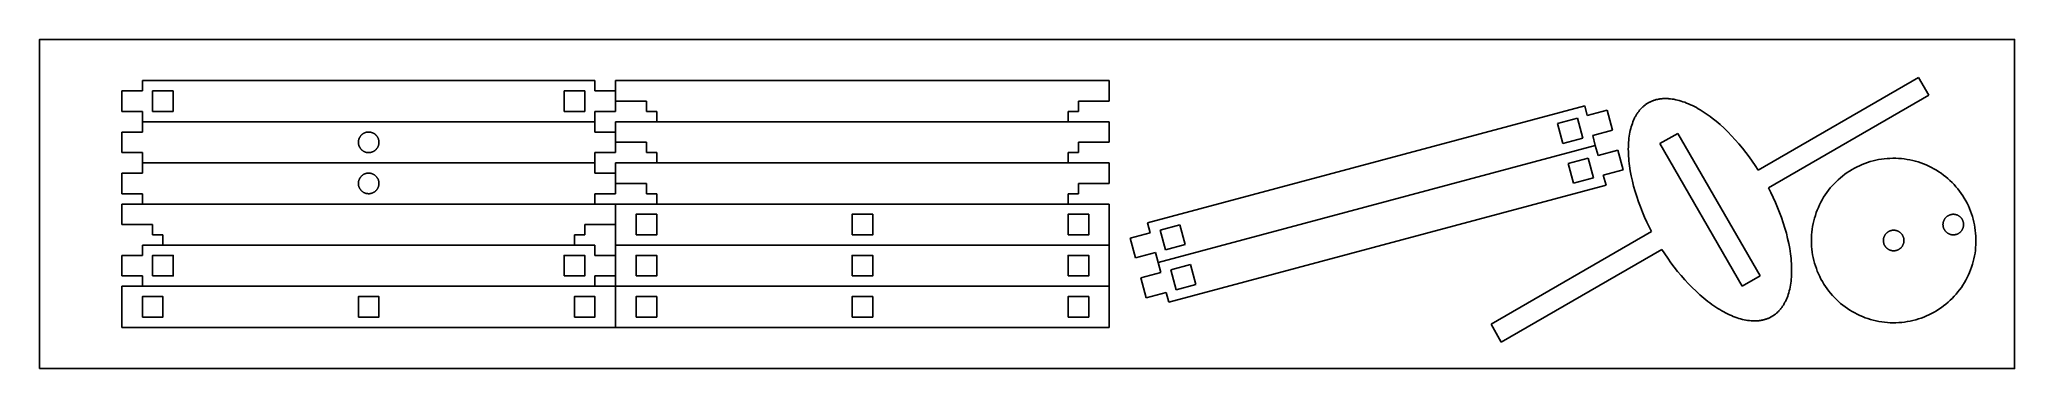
# Model space of a CAD drawing. Header units: inches. Extents: x 0 to 24, y 0 to 4.
import ezdxf

# ---------------------------------------------------------------- set-up
doc = ezdxf.new("R2010")
doc.units = ezdxf.units.IN
doc.header["$MEASUREMENT"] = 0
doc.layers.add('blank', color=7, linetype='Continuous', true_color=0x000000)
doc.layers.add('solid3$lazer', color=7, linetype='Continuous', true_color=0x000000)

msp = doc.modelspace()

# ---------------------------------------------------------------- linework, layer by layer
at = {"layer": 'blank'}
msp.add_lwpolyline([(0, 0), (24, 0), (24, 4), (0, 4)], close=True, dxfattribs=at)
for points in [[(7, 3.5), (7, 3.25)], [(7, 2.875), (7, 3)], [(13.594, 1.288), (18.906, 2.712)], [(18.906, 2.712), (18.939, 2.591)], [(18.939, 2.591), (19.18, 2.656)], [(19.18, 2.656), (19.245, 2.414)], [(7, 2.5), (7, 2.375)], [(19.245, 2.414), (19.003, 2.35)], [(19.036, 2.229), (13.723, 0.805)], [(19.003, 2.35), (19.036, 2.229)], [(7, 2), (7, 1.5)], [(7, 1.5), (7, 1)], [(13.626, 1.168), (13.594, 1.288)], [(13.385, 1.103), (13.626, 1.168)], [(13.449, 0.861), (13.385, 1.103)], [(13.691, 0.926), (13.449, 0.861)], [(13.723, 0.805), (13.691, 0.926)]]:
    msp.add_lwpolyline(points, dxfattribs=at)
at = {"layer": 'solid3$lazer'}
for points in [[(1, 3.375), (1, 3.125)], [(1.25, 3.375), (1, 3.375)], [(1.25, 3.5), (1.25, 3.375)], [(6.75, 3.5), (1.25, 3.5)], [(1.375, 3.375), (1.375, 3.125)], [(1.625, 3.375), (1.375, 3.375)], [(1.625, 3.125), (1.625, 3.375)], [(6.375, 3.375), (6.375, 3.125)], [(6.625, 3.375), (6.375, 3.375)], [(6.625, 3.125), (6.625, 3.375)], [(6.75, 3.375), (6.75, 3.5)], [(7, 3.375), (6.75, 3.375)], [(13, 3.5), (7, 3.5)], [(7, 3.125), (7, 3.375)], [(13, 3.25), (13, 3.5)], [(22.835, 3.538), (20.885, 2.413)], [(22.96, 3.322), (22.835, 3.538)], [(1, 3.125), (1.25, 3.125)], [(1.25, 3.125), (1.25, 3)], [(1.375, 3.125), (1.625, 3.125)], [(6.375, 3.125), (6.625, 3.125)], [(6.75, 3.125), (7, 3.125)], [(6.75, 3), (6.75, 3.125)], [(7, 3.25), (7.375, 3.25)], [(7.375, 3.25), (7.375, 3.125)], [(7.375, 3.125), (7.5, 3.125)], [(7.5, 3.125), (7.5, 3)], [(12.5, 3.125), (12.625, 3.125)], [(12.5, 3), (12.5, 3.125)], [(12.625, 3.25), (13, 3.25)], [(12.625, 3.125), (12.625, 3.25)], [(18.777, 3.195), (13.464, 1.771)], [(18.809, 3.074), (18.777, 3.195)], [(19.051, 3.139), (18.809, 3.074)], [(19.115, 2.897), (19.051, 3.139)], [(20.885, 2.413), (20.85, 2.467), (20.813, 2.521), (20.775, 2.575), (20.735, 2.628), (20.694, 2.68), (20.651, 2.731), (20.607, 2.781), (20.562, 2.83), (20.516, 2.877), (20.47, 2.922), (20.422, 2.965), (20.374, 3.006), (20.326, 3.044), (20.302, 3.063), (20.278, 3.08), (20.254, 3.097), (20.23, 3.113), (20.205, 3.129), (20.181, 3.144), (20.157, 3.158), (20.134, 3.172), (20.11, 3.184), (20.086, 3.196), (20.063, 3.207), (20.039, 3.218), (20.016, 3.227), (19.994, 3.236), (19.971, 3.244), (19.949, 3.251), (19.927, 3.258), (19.905, 3.263), (19.884, 3.268), (19.862, 3.273), (19.842, 3.276), (19.821, 3.279), (19.801, 3.28), (19.791, 3.281), (19.782, 3.282), (19.772, 3.282), (19.762, 3.282), (19.753, 3.282), (19.743, 3.282), (19.734, 3.282), (19.725, 3.281), (19.716, 3.28), (19.707, 3.279), (19.698, 3.278), (19.689, 3.277), (19.68, 3.276), (19.672, 3.274), (19.663, 3.272), (19.655, 3.271), (19.647, 3.269), (19.639, 3.266), (19.631, 3.264), (19.623, 3.262), (19.615, 3.259), (19.607, 3.256), (19.6, 3.253), (19.592, 3.25), (19.585, 3.247), (19.577, 3.244), (19.57, 3.24), (19.563, 3.237), (19.556, 3.233), (19.55, 3.229), (19.543, 3.225), (19.536, 3.221), (19.529, 3.217), (19.523, 3.212), (19.516, 3.208), (19.51, 3.203), (19.504, 3.198), (19.497, 3.193), (19.491, 3.187), (19.485, 3.182), (19.479, 3.176), (19.473, 3.171), (19.467, 3.165), (19.461, 3.158), (19.455, 3.152), (19.449, 3.146), (19.444, 3.139), (19.438, 3.132), (19.433, 3.125), (19.427, 3.118), (19.422, 3.111), (19.417, 3.103), (19.412, 3.096), (19.407, 3.088), (19.402, 3.08), (19.397, 3.071), (19.393, 3.063), (19.388, 3.055), (19.384, 3.046), (19.379, 3.037), (19.371, 3.019), (19.363, 3), (19.356, 2.98), (19.349, 2.96), (19.342, 2.939), (19.336, 2.917), (19.331, 2.895), (19.326, 2.872), (19.322, 2.848), (19.318, 2.824), (19.315, 2.799), (19.312, 2.774), (19.31, 2.748), (19.309, 2.722), (19.308, 2.695), (19.307, 2.667), (19.308, 2.64), (19.309, 2.611), (19.31, 2.583), (19.312, 2.554), (19.315, 2.524), (19.318, 2.494), (19.322, 2.464), (19.331, 2.403), (19.342, 2.341), (19.356, 2.279), (19.372, 2.216), (19.39, 2.153), (19.409, 2.09), (19.431, 2.027), (19.454, 1.964), (19.479, 1.902), (19.505, 1.841), (19.532, 1.781), (19.56, 1.722), (19.59, 1.665)], [(21.01, 2.196), (22.96, 3.322)], [(6.75, 3), (1.25, 3)], [(1.25, 3), (1.25, 2.875)], [(6.75, 2.875), (6.75, 3)], [(13, 3), (7, 3)], [(13, 2.75), (13, 3)], [(18.688, 3.042), (18.447, 2.977)], [(18.447, 2.977), (18.512, 2.735)], [(18.753, 2.8), (18.688, 3.042)], [(18.874, 2.832), (19.115, 2.897)], [(1.25, 2.875), (1, 2.875)], [(1, 2.875), (1, 2.625)], [(7, 2.875), (6.75, 2.875)], [(7, 2.625), (7, 2.875)], [(7, 2.75), (7.375, 2.75)], [(7.375, 2.75), (7.375, 2.625)], [(12.625, 2.75), (13, 2.75)], [(12.625, 2.625), (12.625, 2.75)], [(18.512, 2.735), (18.753, 2.8)], [(18.906, 2.712), (18.874, 2.832)], [(19.691, 2.734), (19.908, 2.859)], [(20.691, 1.002), (19.691, 2.734)], [(19.908, 2.859), (20.908, 1.127)], [(1, 2.625), (1.25, 2.625)], [(1.25, 2.625), (1.25, 2.5)], [(6.75, 2.5), (1.25, 2.5)], [(1.25, 2.5), (1.25, 2.375)], [(6.75, 2.5), (6.75, 2.625)], [(6.75, 2.625), (7, 2.625)], [(6.75, 2.375), (6.75, 2.5)], [(13, 2.5), (7, 2.5)], [(7.375, 2.625), (7.5, 2.625)], [(7.5, 2.625), (7.5, 2.5)], [(12.5, 2.625), (12.625, 2.625)], [(12.5, 2.5), (12.5, 2.625)], [(13, 2.25), (13, 2.5)], [(18.818, 2.559), (18.576, 2.494)], [(18.576, 2.494), (18.641, 2.252)], [(18.883, 2.317), (18.818, 2.559)], [(1.25, 2.375), (1, 2.375)], [(1, 2.375), (1, 2.125)], [(7, 2.375), (6.75, 2.375)], [(7, 2.125), (7, 2.375)], [(7, 2.25), (7.375, 2.25)], [(7.375, 2.25), (7.375, 2.125)], [(12.625, 2.25), (13, 2.25)], [(12.625, 2.125), (12.625, 2.25)], [(18.641, 2.252), (18.883, 2.317)], [(19.715, 1.448), (19.75, 1.394), (19.787, 1.34), (19.825, 1.286), (19.865, 1.233), (19.906, 1.181), (19.949, 1.129), (19.993, 1.079), (20.038, 1.031), (20.083, 0.984), (20.13, 0.939), (20.177, 0.896), (20.225, 0.855), (20.273, 0.816), (20.297, 0.798), (20.322, 0.78), (20.346, 0.763), (20.37, 0.747), (20.394, 0.731), (20.418, 0.716), (20.442, 0.702), (20.466, 0.689), (20.49, 0.676), (20.513, 0.664), (20.537, 0.653), (20.56, 0.643), (20.583, 0.633), (20.606, 0.624), (20.628, 0.616), (20.65, 0.609), (20.672, 0.602), (20.694, 0.597), (20.716, 0.592), (20.737, 0.588), (20.757, 0.584), (20.778, 0.582), (20.798, 0.58), (20.808, 0.579), (20.818, 0.578), (20.827, 0.578), (20.837, 0.578), (20.846, 0.578), (20.856, 0.578), (20.865, 0.579), (20.874, 0.579), (20.883, 0.58), (20.892, 0.581), (20.901, 0.582), (20.91, 0.583), (20.919, 0.584), (20.927, 0.586), (20.936, 0.588), (20.944, 0.59), (20.952, 0.592), (20.96, 0.594), (20.968, 0.596), (20.976, 0.599), (20.984, 0.601), (20.992, 0.604), (20.999, 0.607), (21.007, 0.61), (21.014, 0.613), (21.022, 0.616), (21.029, 0.62), (21.036, 0.623), (21.043, 0.627), (21.05, 0.631), (21.056, 0.635), (21.063, 0.639), (21.07, 0.643), (21.076, 0.648), (21.083, 0.653), (21.089, 0.657), (21.095, 0.662), (21.102, 0.667), (21.108, 0.673), (21.114, 0.678), (21.12, 0.684), (21.126, 0.69), (21.132, 0.695), (21.138, 0.702), (21.144, 0.708), (21.15, 0.714), (21.155, 0.721), (21.161, 0.728), (21.166, 0.735), (21.172, 0.742), (21.177, 0.749), (21.182, 0.757), (21.187, 0.765), (21.192, 0.772), (21.197, 0.78), (21.202, 0.789), (21.207, 0.797), (21.211, 0.806), (21.216, 0.814), (21.22, 0.823), (21.228, 0.842), (21.236, 0.861), (21.244, 0.88), (21.251, 0.901), (21.257, 0.922), (21.263, 0.943), (21.268, 0.966), (21.273, 0.989), (21.278, 1.012), (21.281, 1.036), (21.285, 1.061), (21.287, 1.086), (21.289, 1.112), (21.291, 1.139), (21.292, 1.166), (21.292, 1.193), (21.292, 1.221), (21.291, 1.249), (21.289, 1.278), (21.287, 1.307), (21.285, 1.336), (21.282, 1.366), (21.278, 1.396), (21.269, 1.457), (21.257, 1.519), (21.243, 1.582), (21.228, 1.645), (21.21, 1.708), (21.19, 1.771), (21.169, 1.834), (21.146, 1.896), (21.121, 1.958), (21.095, 2.019), (21.068, 2.079), (21.04, 2.138), (21.01, 2.196)], [(1, 2.125), (1.25, 2.125)], [(1, 2), (7, 2)], [(1, 1.75), (1, 2)], [(1.25, 2.125), (1.25, 2)], [(6.75, 2), (6.75, 2.125)], [(6.75, 2.125), (7, 2.125)], [(13, 2), (7, 2)], [(7.375, 2.125), (7.5, 2.125)], [(7.5, 2.125), (7.5, 2)], [(12.5, 2.125), (12.625, 2.125)], [(12.5, 2), (12.5, 2.125)], [(13, 1.5), (13, 2)], [(1.375, 1.75), (1, 1.75)], [(1.375, 1.625), (1.375, 1.75)], [(6.625, 1.75), (6.625, 1.625)], [(7, 1.75), (6.625, 1.75)], [(13.464, 1.771), (13.497, 1.65)], [(13.859, 1.748), (13.617, 1.683)], [(13.617, 1.683), (13.682, 1.441)], [(13.924, 1.506), (13.859, 1.748)], [(1.25, 1.5), (1.25, 1.375)], [(6.75, 1.5), (1.25, 1.5)], [(1.5, 1.625), (1.375, 1.625)], [(1.5, 1.5), (1.5, 1.625)], [(6.5, 1.625), (6.5, 1.5)], [(6.625, 1.625), (6.5, 1.625)], [(6.75, 1.375), (6.75, 1.5)], [(13, 1.5), (7, 1.5)], [(13, 1), (13, 1.5)], [(13.497, 1.65), (13.255, 1.586)], [(13.255, 1.586), (13.32, 1.344)], [(13.682, 1.441), (13.924, 1.506)], [(19.59, 1.665), (17.639, 0.538)], [(17.764, 0.322), (19.715, 1.448)], [(1, 1.375), (1, 1.125)], [(1.25, 1.375), (1, 1.375)], [(7, 1.375), (6.75, 1.375)], [(13.32, 1.344), (13.561, 1.409)], [(13.561, 1.409), (13.594, 1.288)], [(13.988, 1.265), (13.747, 1.2)], [(14.053, 1.023), (13.988, 1.265)], [(1, 1.125), (1.25, 1.125)], [(1, 1), (1, 0.5)], [(7, 1), (1, 1)], [(1.25, 1.125), (1.25, 1)], [(6.75, 1.125), (7, 1.125)], [(6.75, 1), (6.75, 1.125)], [(13, 1), (7, 1)], [(7, 0.5), (7, 1)], [(13, 0.5), (13, 1)], [(13.747, 1.2), (13.812, 0.958)], [(13.812, 0.958), (14.053, 1.023)], [(20.908, 1.127), (20.691, 1.002)], [(1, 0.5), (7, 0.5)], [(7, 0.5), (13, 0.5)], [(17.639, 0.538), (17.764, 0.322)]]:
    msp.add_lwpolyline(points, dxfattribs=at)
for points in [[(4.125, 2.75), (4.125, 2.754), (4.125, 2.759), (4.124, 2.763), (4.124, 2.767), (4.123, 2.772), (4.122, 2.776), (4.121, 2.78), (4.12, 2.784), (4.119, 2.788), (4.118, 2.793), (4.116, 2.797), (4.114, 2.801), (4.112, 2.805), (4.111, 2.808), (4.108, 2.812), (4.106, 2.816), (4.104, 2.82), (4.101, 2.823), (4.099, 2.827), (4.096, 2.83), (4.093, 2.833), (4.09, 2.836), (4.087, 2.84), (4.084, 2.843), (4.081, 2.845), (4.077, 2.848), (4.074, 2.851), (4.07, 2.853), (4.067, 2.856), (4.063, 2.858), (4.059, 2.86), (4.055, 2.862), (4.052, 2.864), (4.048, 2.866), (4.044, 2.867), (4.039, 2.869), (4.035, 2.87), (4.031, 2.871), (4.027, 2.872), (4.023, 2.873), (4.018, 2.874), (4.014, 2.874), (4.01, 2.875), (4.005, 2.875), (4.001, 2.875), (3.997, 2.875), (3.992, 2.875), (3.988, 2.874), (3.984, 2.874), (3.979, 2.873), (3.975, 2.873), (3.971, 2.872), (3.967, 2.871), (3.963, 2.869), (3.958, 2.868), (3.954, 2.866), (3.95, 2.865), (3.946, 2.863), (3.943, 2.861), (3.939, 2.859), (3.935, 2.857), (3.931, 2.854), (3.928, 2.852), (3.924, 2.849), (3.921, 2.847), (3.918, 2.844), (3.914, 2.841), (3.911, 2.838), (3.908, 2.835), (3.905, 2.832), (3.903, 2.828), (3.9, 2.825), (3.897, 2.821), (3.895, 2.818), (3.893, 2.814), (3.891, 2.81), (3.888, 2.806), (3.887, 2.803), (3.885, 2.799), (3.883, 2.795), (3.882, 2.79), (3.88, 2.786), (3.879, 2.782), (3.878, 2.778), (3.877, 2.774), (3.877, 2.769), (3.876, 2.765), (3.875, 2.761), (3.875, 2.757), (3.875, 2.752), (3.875, 2.748), (3.875, 2.743), (3.875, 2.739), (3.876, 2.735), (3.877, 2.731), (3.877, 2.726), (3.878, 2.722), (3.879, 2.718), (3.88, 2.714), (3.882, 2.71), (3.883, 2.705), (3.885, 2.701), (3.887, 2.697), (3.888, 2.694), (3.891, 2.69), (3.893, 2.686), (3.895, 2.682), (3.897, 2.679), (3.9, 2.675), (3.903, 2.672), (3.905, 2.668), (3.908, 2.665), (3.911, 2.662), (3.914, 2.659), (3.918, 2.656), (3.921, 2.653), (3.924, 2.651), (3.928, 2.648), (3.931, 2.646), (3.935, 2.643), (3.939, 2.641), (3.943, 2.639), (3.946, 2.637), (3.95, 2.635), (3.954, 2.634), (3.958, 2.632), (3.963, 2.631), (3.967, 2.629), (3.971, 2.628), (3.975, 2.627), (3.979, 2.627), (3.984, 2.626), (3.988, 2.626), (3.992, 2.625), (3.997, 2.625), (4.001, 2.625), (4.005, 2.625), (4.01, 2.625), (4.014, 2.626), (4.018, 2.626), (4.023, 2.627), (4.027, 2.628), (4.031, 2.629), (4.035, 2.63), (4.039, 2.631), (4.044, 2.633), (4.048, 2.634), (4.052, 2.636), (4.055, 2.638), (4.059, 2.64), (4.063, 2.642), (4.067, 2.644), (4.07, 2.647), (4.074, 2.649), (4.077, 2.652), (4.081, 2.655), (4.084, 2.657), (4.087, 2.66), (4.09, 2.664), (4.093, 2.667), (4.096, 2.67), (4.099, 2.673), (4.101, 2.677), (4.104, 2.68), (4.106, 2.684), (4.108, 2.688), (4.111, 2.692), (4.112, 2.695), (4.114, 2.699), (4.116, 2.703), (4.118, 2.707), (4.119, 2.712), (4.12, 2.716), (4.121, 2.72), (4.122, 2.724), (4.123, 2.728), (4.124, 2.733), (4.124, 2.737), (4.125, 2.741), (4.125, 2.746)], [(23.498, 1.815), (23.488, 1.848), (23.477, 1.881), (23.466, 1.914), (23.453, 1.946), (23.439, 1.978), (23.423, 2.009), (23.407, 2.04), (23.39, 2.07), (23.371, 2.099), (23.352, 2.128), (23.332, 2.156), (23.31, 2.184), (23.288, 2.21), (23.265, 2.236), (23.241, 2.261), (23.216, 2.285), (23.19, 2.309), (23.164, 2.331), (23.137, 2.352), (23.109, 2.373), (23.08, 2.392), (23.051, 2.411), (23.021, 2.428), (22.99, 2.445), (22.959, 2.46), (22.927, 2.475), (22.895, 2.488), (22.863, 2.5), (22.83, 2.511), (22.796, 2.52), (22.763, 2.529), (22.729, 2.536), (22.695, 2.543), (22.66, 2.548), (22.626, 2.552), (22.591, 2.554), (22.556, 2.556), (22.522, 2.556), (22.487, 2.555), (22.452, 2.553), (22.418, 2.55), (22.383, 2.545), (22.349, 2.539), (22.315, 2.532), (22.281, 2.524), (22.248, 2.515), (22.215, 2.504), (22.182, 2.493), (22.15, 2.48), (22.118, 2.466), (22.087, 2.451), (22.056, 2.435), (22.026, 2.418), (21.996, 2.4), (21.967, 2.381), (21.939, 2.361), (21.911, 2.34), (21.884, 2.318), (21.858, 2.295), (21.833, 2.271), (21.809, 2.247), (21.785, 2.221), (21.762, 2.195), (21.741, 2.168), (21.72, 2.14), (21.7, 2.111), (21.681, 2.082), (21.664, 2.052), (21.647, 2.022), (21.631, 1.991), (21.617, 1.959), (21.603, 1.927), (21.591, 1.895), (21.58, 1.862), (21.57, 1.829), (21.561, 1.795), (21.553, 1.761), (21.547, 1.727), (21.541, 1.693), (21.537, 1.659), (21.534, 1.624), (21.532, 1.589), (21.532, 1.555), (21.532, 1.52), (21.534, 1.485), (21.537, 1.451), (21.542, 1.416), (21.547, 1.382), (21.554, 1.348), (21.562, 1.314), (21.571, 1.28), (21.581, 1.247), (21.592, 1.214), (21.604, 1.182), (21.618, 1.15), (21.633, 1.119), (21.648, 1.088), (21.665, 1.057), (21.683, 1.027), (21.702, 0.998), (21.722, 0.97), (21.742, 0.942), (21.764, 0.915), (21.787, 0.889), (21.811, 0.863), (21.835, 0.839), (21.86, 0.815), (21.886, 0.792), (21.913, 0.77), (21.941, 0.749), (21.969, 0.729), (21.998, 0.71), (22.028, 0.692), (22.058, 0.675), (22.089, 0.659), (22.121, 0.644), (22.153, 0.631), (22.185, 0.618), (22.218, 0.607), (22.251, 0.596), (22.284, 0.587), (22.318, 0.579), (22.352, 0.572), (22.386, 0.567), (22.421, 0.562), (22.455, 0.559), (22.49, 0.557), (22.525, 0.556), (22.559, 0.556), (22.594, 0.558), (22.629, 0.561), (22.663, 0.565), (22.697, 0.57), (22.732, 0.576), (22.765, 0.584), (22.799, 0.592), (22.832, 0.602), (22.865, 0.613), (22.898, 0.625), (22.93, 0.639), (22.961, 0.653), (22.993, 0.668), (23.023, 0.685), (23.053, 0.703), (23.082, 0.721), (23.111, 0.741), (23.139, 0.761), (23.166, 0.783), (23.193, 0.805), (23.218, 0.829), (23.243, 0.853), (23.267, 0.878), (23.29, 0.904), (23.312, 0.931), (23.333, 0.958), (23.354, 0.986), (23.373, 1.015), (23.391, 1.045), (23.409, 1.075), (23.425, 1.106), (23.44, 1.137), (23.454, 1.169), (23.467, 1.201), (23.478, 1.234), (23.489, 1.267), (23.499, 1.3), (23.507, 1.334), (23.514, 1.368), (23.52, 1.402), (23.525, 1.436), (23.528, 1.471), (23.531, 1.505), (23.532, 1.54), (23.532, 1.575), (23.53, 1.61), (23.528, 1.644), (23.524, 1.679), (23.519, 1.713), (23.513, 1.747), (23.506, 1.781)], [(4.125, 2.25), (4.125, 2.254), (4.125, 2.259), (4.124, 2.263), (4.124, 2.267), (4.123, 2.272), (4.122, 2.276), (4.121, 2.28), (4.12, 2.284), (4.119, 2.288), (4.118, 2.293), (4.116, 2.297), (4.114, 2.301), (4.112, 2.305), (4.111, 2.308), (4.108, 2.312), (4.106, 2.316), (4.104, 2.32), (4.101, 2.323), (4.099, 2.327), (4.096, 2.33), (4.093, 2.333), (4.09, 2.336), (4.087, 2.34), (4.084, 2.343), (4.081, 2.345), (4.077, 2.348), (4.074, 2.351), (4.07, 2.353), (4.067, 2.356), (4.063, 2.358), (4.059, 2.36), (4.055, 2.362), (4.052, 2.364), (4.048, 2.366), (4.044, 2.367), (4.039, 2.369), (4.035, 2.37), (4.031, 2.371), (4.027, 2.372), (4.023, 2.373), (4.018, 2.374), (4.014, 2.374), (4.01, 2.375), (4.005, 2.375), (4.001, 2.375), (3.997, 2.375), (3.992, 2.375), (3.988, 2.374), (3.984, 2.374), (3.979, 2.373), (3.975, 2.373), (3.971, 2.372), (3.967, 2.371), (3.963, 2.369), (3.958, 2.368), (3.954, 2.366), (3.95, 2.365), (3.946, 2.363), (3.943, 2.361), (3.939, 2.359), (3.935, 2.357), (3.931, 2.354), (3.928, 2.352), (3.924, 2.349), (3.921, 2.347), (3.918, 2.344), (3.914, 2.341), (3.911, 2.338), (3.908, 2.335), (3.905, 2.332), (3.903, 2.328), (3.9, 2.325), (3.897, 2.321), (3.895, 2.318), (3.893, 2.314), (3.891, 2.31), (3.888, 2.306), (3.887, 2.303), (3.885, 2.299), (3.883, 2.295), (3.882, 2.29), (3.88, 2.286), (3.879, 2.282), (3.878, 2.278), (3.877, 2.274), (3.877, 2.269), (3.876, 2.265), (3.875, 2.261), (3.875, 2.257), (3.875, 2.252), (3.875, 2.248), (3.875, 2.243), (3.875, 2.239), (3.876, 2.235), (3.877, 2.231), (3.877, 2.226), (3.878, 2.222), (3.879, 2.218), (3.88, 2.214), (3.882, 2.21), (3.883, 2.205), (3.885, 2.201), (3.887, 2.197), (3.888, 2.194), (3.891, 2.19), (3.893, 2.186), (3.895, 2.182), (3.897, 2.179), (3.9, 2.175), (3.903, 2.172), (3.905, 2.168), (3.908, 2.165), (3.911, 2.162), (3.914, 2.159), (3.918, 2.156), (3.921, 2.153), (3.924, 2.151), (3.928, 2.148), (3.931, 2.146), (3.935, 2.143), (3.939, 2.141), (3.943, 2.139), (3.946, 2.137), (3.95, 2.135), (3.954, 2.134), (3.958, 2.132), (3.963, 2.131), (3.967, 2.129), (3.971, 2.128), (3.975, 2.127), (3.979, 2.127), (3.984, 2.126), (3.988, 2.126), (3.992, 2.125), (3.997, 2.125), (4.001, 2.125), (4.005, 2.125), (4.01, 2.125), (4.014, 2.126), (4.018, 2.126), (4.023, 2.127), (4.027, 2.128), (4.031, 2.129), (4.035, 2.13), (4.039, 2.131), (4.044, 2.133), (4.048, 2.134), (4.052, 2.136), (4.055, 2.138), (4.059, 2.14), (4.063, 2.142), (4.067, 2.144), (4.07, 2.147), (4.074, 2.149), (4.077, 2.152), (4.081, 2.155), (4.084, 2.157), (4.087, 2.16), (4.09, 2.164), (4.093, 2.167), (4.096, 2.17), (4.099, 2.173), (4.101, 2.177), (4.104, 2.18), (4.106, 2.184), (4.108, 2.188), (4.111, 2.192), (4.112, 2.195), (4.114, 2.199), (4.116, 2.203), (4.118, 2.207), (4.119, 2.212), (4.12, 2.216), (4.121, 2.22), (4.122, 2.224), (4.123, 2.228), (4.124, 2.233), (4.124, 2.237), (4.125, 2.241), (4.125, 2.246)], [(7.25, 1.625), (7.5, 1.625), (7.5, 1.875), (7.25, 1.875)], [(9.875, 1.625), (10.125, 1.625), (10.125, 1.875), (9.875, 1.875)], [(12.5, 1.625), (12.75, 1.625), (12.75, 1.875), (12.5, 1.875)], [(22.653, 1.588), (22.651, 1.593), (22.65, 1.597), (22.649, 1.601), (22.647, 1.605), (22.645, 1.609), (22.643, 1.613), (22.641, 1.616), (22.639, 1.62), (22.637, 1.624), (22.634, 1.628), (22.632, 1.631), (22.629, 1.634), (22.626, 1.638), (22.623, 1.641), (22.62, 1.644), (22.617, 1.647), (22.614, 1.65), (22.611, 1.653), (22.607, 1.656), (22.604, 1.658), (22.6, 1.661), (22.597, 1.663), (22.593, 1.665), (22.589, 1.667), (22.585, 1.669), (22.581, 1.671), (22.577, 1.672), (22.573, 1.674), (22.569, 1.675), (22.565, 1.677), (22.561, 1.678), (22.556, 1.679), (22.552, 1.679), (22.548, 1.68), (22.544, 1.68), (22.539, 1.681), (22.535, 1.681), (22.531, 1.681), (22.526, 1.681), (22.522, 1.681), (22.518, 1.68), (22.513, 1.68), (22.509, 1.679), (22.505, 1.678), (22.501, 1.677), (22.496, 1.676), (22.492, 1.675), (22.488, 1.673), (22.484, 1.672), (22.48, 1.67), (22.476, 1.668), (22.472, 1.666), (22.469, 1.664), (22.465, 1.662), (22.461, 1.659), (22.458, 1.657), (22.454, 1.654), (22.451, 1.651), (22.448, 1.648), (22.444, 1.645), (22.441, 1.642), (22.438, 1.639), (22.436, 1.636), (22.433, 1.632), (22.43, 1.629), (22.428, 1.625), (22.426, 1.622), (22.423, 1.618), (22.421, 1.614), (22.419, 1.61), (22.417, 1.606), (22.416, 1.602), (22.414, 1.598), (22.413, 1.594), (22.412, 1.59), (22.41, 1.586), (22.41, 1.582), (22.409, 1.577), (22.408, 1.573), (22.407, 1.569), (22.407, 1.565), (22.407, 1.56), (22.407, 1.556), (22.407, 1.552), (22.407, 1.547), (22.408, 1.543), (22.408, 1.539), (22.409, 1.534), (22.41, 1.53), (22.411, 1.526), (22.412, 1.522), (22.413, 1.517), (22.414, 1.513), (22.416, 1.509), (22.418, 1.505), (22.419, 1.501), (22.421, 1.497), (22.423, 1.494), (22.426, 1.49), (22.428, 1.486), (22.431, 1.483), (22.433, 1.479), (22.436, 1.476), (22.439, 1.473), (22.442, 1.469), (22.445, 1.466), (22.448, 1.463), (22.451, 1.461), (22.455, 1.458), (22.458, 1.455), (22.462, 1.453), (22.465, 1.45), (22.469, 1.448), (22.473, 1.446), (22.477, 1.444), (22.48, 1.442), (22.484, 1.44), (22.488, 1.439), (22.493, 1.437), (22.497, 1.436), (22.501, 1.435), (22.505, 1.434), (22.509, 1.433), (22.514, 1.432), (22.518, 1.432), (22.522, 1.431), (22.527, 1.431), (22.531, 1.431), (22.535, 1.431), (22.54, 1.431), (22.544, 1.432), (22.548, 1.432), (22.553, 1.433), (22.557, 1.434), (22.561, 1.434), (22.565, 1.436), (22.569, 1.437), (22.574, 1.438), (22.578, 1.44), (22.582, 1.441), (22.586, 1.443), (22.589, 1.445), (22.593, 1.447), (22.597, 1.449), (22.601, 1.452), (22.604, 1.454), (22.608, 1.457), (22.611, 1.459), (22.614, 1.462), (22.618, 1.465), (22.621, 1.468), (22.624, 1.471), (22.627, 1.475), (22.629, 1.478), (22.632, 1.481), (22.635, 1.485), (22.637, 1.488), (22.639, 1.492), (22.641, 1.496), (22.643, 1.5), (22.645, 1.504), (22.647, 1.508), (22.649, 1.512), (22.65, 1.516), (22.651, 1.52), (22.653, 1.524), (22.654, 1.528), (22.655, 1.532), (22.655, 1.537), (22.656, 1.541), (22.656, 1.545), (22.657, 1.55), (22.657, 1.554), (22.657, 1.558), (22.657, 1.563), (22.656, 1.567), (22.656, 1.571), (22.655, 1.576), (22.655, 1.58), (22.654, 1.584)], [(23.377, 1.782), (23.376, 1.787), (23.374, 1.791), (23.373, 1.795), (23.371, 1.799), (23.37, 1.803), (23.368, 1.807), (23.366, 1.811), (23.364, 1.814), (23.361, 1.818), (23.359, 1.822), (23.356, 1.825), (23.354, 1.829), (23.351, 1.832), (23.348, 1.835), (23.345, 1.838), (23.342, 1.841), (23.339, 1.844), (23.335, 1.847), (23.332, 1.85), (23.328, 1.852), (23.325, 1.855), (23.321, 1.857), (23.317, 1.859), (23.314, 1.861), (23.31, 1.863), (23.306, 1.865), (23.302, 1.867), (23.298, 1.868), (23.293, 1.869), (23.289, 1.871), (23.285, 1.872), (23.281, 1.873), (23.277, 1.873), (23.272, 1.874), (23.268, 1.875), (23.264, 1.875), (23.259, 1.875), (23.255, 1.875), (23.251, 1.875), (23.246, 1.875), (23.242, 1.874), (23.238, 1.874), (23.233, 1.873), (23.229, 1.872), (23.225, 1.871), (23.221, 1.87), (23.217, 1.869), (23.213, 1.867), (23.209, 1.866), (23.205, 1.864), (23.201, 1.862), (23.197, 1.86), (23.193, 1.858), (23.189, 1.856), (23.186, 1.853), (23.182, 1.851), (23.179, 1.848), (23.175, 1.845), (23.172, 1.843), (23.169, 1.84), (23.166, 1.836), (23.163, 1.833), (23.16, 1.83), (23.157, 1.827), (23.155, 1.823), (23.152, 1.82), (23.15, 1.816), (23.148, 1.812), (23.146, 1.808), (23.144, 1.804), (23.142, 1.801), (23.14, 1.797), (23.139, 1.792), (23.137, 1.788), (23.136, 1.784), (23.135, 1.78), (23.134, 1.776), (23.133, 1.772), (23.132, 1.767), (23.132, 1.763), (23.132, 1.759), (23.131, 1.754), (23.131, 1.75), (23.131, 1.746), (23.132, 1.741), (23.132, 1.737), (23.133, 1.733), (23.133, 1.728), (23.134, 1.724), (23.135, 1.72), (23.136, 1.716), (23.137, 1.712), (23.139, 1.707), (23.14, 1.703), (23.142, 1.699), (23.144, 1.695), (23.146, 1.692), (23.148, 1.688), (23.15, 1.684), (23.153, 1.68), (23.155, 1.677), (23.158, 1.673), (23.16, 1.67), (23.163, 1.667), (23.166, 1.664), (23.169, 1.66), (23.172, 1.658), (23.176, 1.655), (23.179, 1.652), (23.182, 1.649), (23.186, 1.647), (23.19, 1.644), (23.193, 1.642), (23.197, 1.64), (23.201, 1.638), (23.205, 1.636), (23.209, 1.634), (23.213, 1.633), (23.217, 1.631), (23.221, 1.63), (23.225, 1.629), (23.23, 1.628), (23.234, 1.627), (23.238, 1.626), (23.242, 1.626), (23.247, 1.626), (23.251, 1.625), (23.255, 1.625), (23.26, 1.625), (23.264, 1.625), (23.268, 1.626), (23.273, 1.626), (23.277, 1.627), (23.281, 1.628), (23.285, 1.629), (23.29, 1.63), (23.294, 1.631), (23.298, 1.632), (23.302, 1.634), (23.306, 1.635), (23.31, 1.637), (23.314, 1.639), (23.318, 1.641), (23.321, 1.643), (23.325, 1.646), (23.329, 1.648), (23.332, 1.651), (23.336, 1.653), (23.339, 1.656), (23.342, 1.659), (23.345, 1.662), (23.348, 1.665), (23.351, 1.669), (23.354, 1.672), (23.356, 1.675), (23.359, 1.679), (23.361, 1.683), (23.364, 1.686), (23.366, 1.69), (23.368, 1.694), (23.37, 1.698), (23.372, 1.702), (23.373, 1.706), (23.375, 1.71), (23.376, 1.714), (23.377, 1.718), (23.378, 1.722), (23.379, 1.727), (23.38, 1.731), (23.38, 1.735), (23.381, 1.739), (23.381, 1.744), (23.381, 1.748), (23.381, 1.752), (23.381, 1.757), (23.381, 1.761), (23.38, 1.765), (23.38, 1.77), (23.379, 1.774), (23.378, 1.778)], [(1.375, 1.125), (1.625, 1.125), (1.625, 1.375), (1.375, 1.375)], [(6.375, 1.125), (6.625, 1.125), (6.625, 1.375), (6.375, 1.375)], [(7.25, 1.125), (7.5, 1.125), (7.5, 1.375), (7.25, 1.375)], [(9.875, 1.125), (10.125, 1.125), (10.125, 1.375), (9.875, 1.375)], [(12.5, 1.125), (12.75, 1.125), (12.75, 1.375), (12.5, 1.375)], [(1.25, 0.625), (1.5, 0.625), (1.5, 0.875), (1.25, 0.875)], [(3.875, 0.625), (4.125, 0.625), (4.125, 0.875), (3.875, 0.875)], [(6.5, 0.625), (6.75, 0.625), (6.75, 0.875), (6.5, 0.875)], [(7.25, 0.625), (7.5, 0.625), (7.5, 0.875), (7.25, 0.875)], [(9.875, 0.625), (10.125, 0.625), (10.125, 0.875), (9.875, 0.875)], [(12.5, 0.625), (12.75, 0.625), (12.75, 0.875), (12.5, 0.875)]]:
    msp.add_lwpolyline(points, close=True, dxfattribs=at)

doc.saveas('drawing.dxf')
